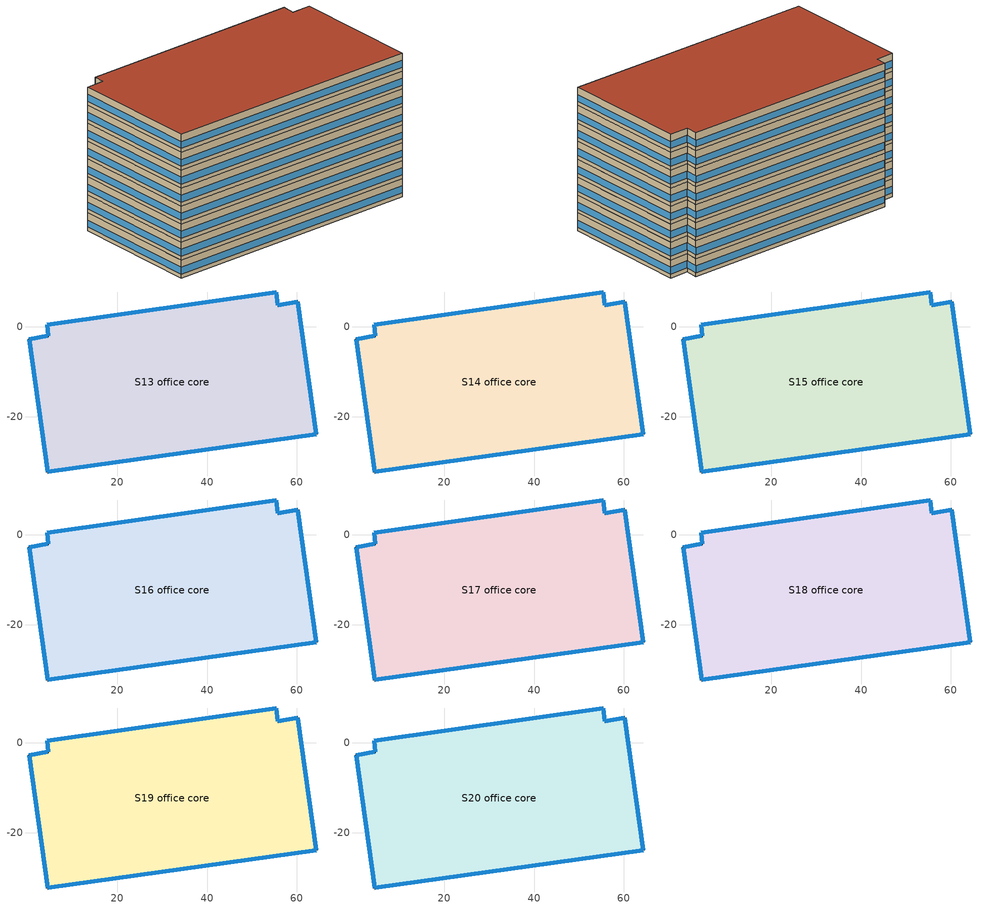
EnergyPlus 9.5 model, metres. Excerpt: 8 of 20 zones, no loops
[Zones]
S13 office core
 floor to S12 office core (office int floor Metal framed walls): 4.6,-2.01 4.37,0.5 55.39,7.78 55.69,4.81 60.17,5.57 64.32,-23.94 4.54,-32.3 0.39,-2.69 z45.39
 wall outside (office ext wall Metal framed walls): 4.37,0.5 4.6,-2.01 0.39,-2.69 4.54,-32.3 64.32,-23.94 60.17,5.57 55.69,4.81 55.39,7.78 4.37,0.5 z45.39:49.51
 window (office Window construction_simple glazing): 4.37,0.47 4.6,-1.98 z46.29:47.89; 4.57,-2.01 0.42,-2.69 / 60.14,5.57 55.72,4.81 z46.29:47.87; 0.39,-2.72 4.54,-32.27 / 4.57,-32.3 64.29,-23.94 / 64.32,-23.91 60.17,5.54 / 55.36,7.78 4.4,0.5 z46.29:47.86; 55.69,4.84 55.39,7.75 z46.29:47.88
S14 office core
 floor to S13 office core (office int floor Metal framed walls): 4.6,-2.01 4.37,0.5 55.39,7.78 55.69,4.81 60.17,5.57 64.32,-23.94 4.54,-32.3 0.39,-2.69 z49.51
 wall outside (office ext wall Metal framed walls): 4.37,0.5 4.6,-2.01 0.39,-2.69 4.54,-32.3 64.32,-23.94 60.17,5.57 55.69,4.81 55.39,7.78 4.37,0.5 z49.51:53.64
 window (office Window construction_simple glazing): 4.37,0.47 4.6,-1.98 / 55.69,4.84 55.39,7.75 z50.41:52.01; 4.57,-2.01 0.42,-2.69 / 60.14,5.57 55.72,4.81 z50.41:52; 0.39,-2.72 4.54,-32.27 / 4.57,-32.3 64.29,-23.94 / 64.32,-23.91 60.17,5.54 / 55.36,7.78 4.4,0.5 z50.41:51.98
S15 office core
 floor to S14 office core (office int floor Metal framed walls): 4.6,-2.01 4.37,0.5 55.39,7.78 55.69,4.81 60.17,5.57 64.32,-23.94 4.54,-32.3 0.39,-2.69 z53.64
 wall outside (office ext wall Metal framed walls): 4.37,0.5 4.6,-2.01 0.39,-2.69 4.54,-32.3 64.32,-23.94 60.17,5.57 55.69,4.81 55.39,7.78 4.37,0.5 z53.64:57.76
 window (office Window construction_simple glazing): 4.37,0.47 4.6,-1.98 z54.54:56.14; 4.57,-2.01 0.42,-2.69 / 60.14,5.57 55.72,4.81 z54.54:56.12; 0.39,-2.72 4.54,-32.27 / 4.57,-32.3 64.29,-23.94 / 64.32,-23.91 60.17,5.54 / 55.36,7.78 4.4,0.5 z54.54:56.11; 55.69,4.84 55.39,7.75 z54.54:56.13
S16 office core
 floor to S15 office core (office int floor Metal framed walls): 4.6,-2.01 4.37,0.5 55.39,7.78 55.69,4.81 60.17,5.57 64.32,-23.94 4.54,-32.3 0.39,-2.69 z57.76
 wall outside (office ext wall Metal framed walls): 4.37,0.5 4.6,-2.01 0.39,-2.69 4.54,-32.3 64.32,-23.94 60.17,5.57 55.69,4.81 55.39,7.78 4.37,0.5 z57.76:61.89
 window (office Window construction_simple glazing): 4.37,0.47 4.6,-1.98 / 55.69,4.84 55.39,7.75 z58.66:60.26; 4.57,-2.01 0.42,-2.69 / 60.14,5.57 55.72,4.81 z58.66:60.25; 0.39,-2.72 4.54,-32.27 / 4.57,-32.3 64.29,-23.94 / 64.32,-23.91 60.17,5.54 / 55.36,7.78 4.4,0.5 z58.66:60.23
S17 office core
 floor to S16 office core (office int floor Metal framed walls): 4.6,-2.01 4.37,0.5 55.39,7.78 55.69,4.81 60.17,5.57 64.32,-23.94 4.54,-32.3 0.39,-2.69 z61.89
 wall outside (office ext wall Metal framed walls): 4.37,0.5 4.6,-2.01 0.39,-2.69 4.54,-32.3 64.32,-23.94 60.17,5.57 55.69,4.81 55.39,7.78 4.37,0.5 z61.89:66.02
 window (office Window construction_simple glazing): 4.37,0.47 4.6,-1.98 / 55.69,4.84 55.39,7.75 z62.79:64.39; 4.57,-2.01 0.42,-2.69 / 60.14,5.57 55.72,4.81 z62.79:64.38; 0.39,-2.72 4.54,-32.27 / 4.57,-32.3 64.29,-23.94 / 64.32,-23.91 60.17,5.54 / 55.36,7.78 4.4,0.5 z62.79:64.36
S18 office core
 floor to S17 office core (office int floor Metal framed walls): 4.6,-2.01 4.37,0.5 55.39,7.78 55.69,4.81 60.17,5.57 64.32,-23.94 4.54,-32.3 0.39,-2.69 z66.02
 wall outside (office ext wall Metal framed walls): 4.37,0.5 4.6,-2.01 0.39,-2.69 4.54,-32.3 64.32,-23.94 60.17,5.57 55.69,4.81 55.39,7.78 4.37,0.5 z66.02:70.14
 window (office Window construction_simple glazing): 4.37,0.47 4.6,-1.98 z66.92:68.52; 4.57,-2.01 0.42,-2.69 / 60.14,5.57 55.72,4.81 z66.92:68.5; 0.39,-2.72 4.54,-32.27 / 4.57,-32.3 64.29,-23.94 / 64.32,-23.91 60.17,5.54 / 55.36,7.78 4.4,0.5 z66.92:68.49; 55.69,4.84 55.39,7.75 z66.92:68.51
S19 office core
 floor to S18 office core (office int floor Metal framed walls): 4.6,-2.01 4.37,0.5 55.39,7.78 55.69,4.81 60.17,5.57 64.32,-23.94 4.54,-32.3 0.39,-2.69 z70.14
 wall outside (office ext wall Metal framed walls): 4.37,0.5 4.6,-2.01 0.39,-2.69 4.54,-32.3 64.32,-23.94 60.17,5.57 55.69,4.81 55.39,7.78 4.37,0.5 z70.14:74.27
 window (office Window construction_simple glazing): 4.37,0.47 4.6,-1.98 / 55.69,4.84 55.39,7.75 z71.04:72.64; 4.57,-2.01 0.42,-2.69 / 60.14,5.57 55.72,4.81 z71.04:72.63; 0.39,-2.72 4.54,-32.27 / 4.57,-32.3 64.29,-23.94 / 64.32,-23.91 60.17,5.54 / 55.36,7.78 4.4,0.5 z71.04:72.61
S20 office core
 floor to S19 office core (office int floor Metal framed walls): 4.6,-2.01 4.37,0.5 55.39,7.78 55.69,4.81 60.17,5.57 64.32,-23.94 4.54,-32.3 0.39,-2.69 z74.27
 wall outside (office ext wall Metal framed walls): 4.37,0.5 4.6,-2.01 0.39,-2.69 4.54,-32.3 64.32,-23.94 60.17,5.57 55.69,4.81 55.39,7.78 4.37,0.5 z74.27:78.39
 window (office Window construction_simple glazing): 4.37,0.47 4.6,-1.98 z75.17:76.77; 4.57,-2.01 0.42,-2.69 / 60.14,5.57 55.72,4.81 z75.17:76.75; 0.39,-2.72 4.54,-32.27 / 4.57,-32.3 64.29,-23.94 / 64.32,-23.91 60.17,5.54 / 55.36,7.78 4.4,0.5 z75.17:76.74; 55.69,4.84 55.39,7.75 z75.17:76.76
 roof outside (office roof Metal roof): 4.37,0.5 4.6,-2.01 0.39,-2.69 4.54,-32.3 64.32,-23.94 60.17,5.57 55.69,4.81 55.39,7.78 z78.39
[Building]
Building 1: Terrain=city; Solar Distribution=FullExterior; Maximum Number of Warmup Days=50
[Site:Location]
Climate Zone 3_CA_USA Design_Conditions: Latitude {deg}=37.7; Longitude {deg}=-122.2; Time Zone {hr}=-8; Elevation {m}=2
[SizingPeriod:DesignDay] Day of Month=21; Dry-Bulb Temperature Range Modifier Type=DefaultMultipliers; Humidity Condition Type=Wetbulb; Barometric Pressure {Pa}=101301; Rain Indicator=No; Snow Indicator=No; Daylight Saving Time Indicator=No
Name | Month | Day Type | Maximum Dry-Bulb Temperature {C} | Daily Dry-Bulb Temperature Range {deltaC} | Wetbulb or DewPoint at Maximum Dry-Bulb {C} | Wind Speed {m/s} | Wind Direction {deg} | Solar Model Indicator | ASHRAE Clear Sky Optical Depth for Beam Irradiance (taub) | ASHRAE Clear Sky Optical Depth for Diffuse Irradiance (taud) | Sky Clearness
Climate Zone 3 Ann Clg .4% Condns WB=>MDB | 8 | SummerDesignDay | 25.8 | 7.5 | 19.1 | 4.9 | 310 | ASHRAETau | 0.319 | 2.545
Climate Zone 3 Ann Htg 99.6% Condns DB | 12 | WinterDesignDay | 2.6 | 0 | 2.6 | 2.1 | 50 | ASHRAEClearSky |  |  | 0
[Site:GroundTemperature:BuildingSurface]
17.7, 17.68, 17.71, 18.22, 19.89, 21.71, 22.83, 23.02, 21.49, 19.27, 17.98, 17.74
[Site:WaterMainsTemperature]
Calculation Method=CORRELATION; Annual Average Outdoor Air Temperature {C}=14.14; Maximum Difference In Monthly Average Outdoor Air Temperatures {deltaC}=7.8
[Material]
Name | Roughness | Thickness {m} | Conductivity {W/m-K} | Density {kg/m3} | Specific Heat {J/kg-K} | Thermal Absorptance | Solar Absorptance | Visible Absorptance
Air - Metal Wall Framing - 16 or 24 in. OC; Air - Metal Wall Framing - 16 or 24 in. OC 1 | Smooth | 0.1397 | 1.22017 | 1.28148 | 1004.832 | 0.9 | 0.7 | 0.7
Gypsum Board - 1/2 in.; Gypsum Board - 1/2 in. 1 | Smooth | 0.0127 | 0.158656 | 640.739 | 1130.436 | 0.9 | 0.7 | 0.8
Metal Standing Seam - 1/16 in. | MediumRough | 0.0015875 | 0.576854 | 7820.53 | 502.416 | 0.85 | 0.8 | 0.85
office ext wall 2 Insulation; office int floor 2 Insulation | Smooth | 0.0348619 | 0.0230188 | 16.0185 | 1130.436 | 0.9 | 0.7 | 0.8
office roof 2 Insulation | Smooth | 0.0575653 | 0.0230188 | 16.0185 | 1130.436 | 0.9 | 0.7 | 0.8
Std Wood 6inch Furnishings | MediumSmooth | 0.15 | 0.12 | 540 | 1210 | 0.9 | 0.7 | 0.7
Stucco - 7/8 in.; Stucco - 7/8 in. 1 | MediumRough | 0.022352 | 0.700948 | 1855.1 | 837.36 | 0.9 | 0.7 | 0.8
[WindowMaterial:SimpleGlazingSystem]
office Window material_simple glazing: U-Factor {W/m2-K}=6.98; Solar Heat Gain Coefficient=0.82; Visible Transmittance=0.81
[Construction]
int furnishing interior furnishing: Std Wood 6inch Furnishings
office ext wall Metal framed walls: Stucco - 7/8 in., office ext wall 2 Insulation, Air - Metal Wall Framing - 16 or 24 in. OC, Gypsum Board - 1/2 in.
office int floor Metal framed walls: Stucco - 7/8 in. 1, office int floor 2 Insulation, Air - Metal Wall Framing - 16 or 24 in. OC 1, Gypsum Board - 1/2 in. 1
office roof Metal roof: Metal Standing Seam - 1/16 in., office roof 2 Insulation
office Window construction_simple glazing: office Window material_simple glazing
[Zone] Part of Total Floor Area=Yes
S13 office core; S14 office core; S15 office core; S16 office core; S17 office core; S18 office core; S19 office core; S20 office core
[InternalMass] Construction=int furnishing interior furnishing; Surface Area {m2}=3884.29
Name | Zone or ZoneList
S14 office core Internal Mass 1 | S14 office core
S20 office core Internal Mass 1 | S20 office core
S13 office core Internal Mass 1 | S13 office core
S15 office core Internal Mass 1 | S15 office core
S16 office core Internal Mass 1 | S16 office core
S17 office core Internal Mass 1 | S17 office core
S18 office core Internal Mass 1 | S18 office core
S19 office core Internal Mass 1 | S19 office core
[Exterior:Lights]
exterior lights: Schedule=whole building ext_lighting year; Design Level {W}=51651.8; Control Option=AstronomicalClock
[Exterior:FuelEquipment]
Whole Building Elevators: Fuel Use Type=Electricity; Schedule=whole building elevator year; Design Level {W}=205866
[Schedule:Year]
whole building elevator year: whole building elevator week 0, 1, 1, 12, 31
whole building ext_lighting year: whole building ext_lighting week 0, 1, 1, 12, 31
[Schedule:Week:Daily]
whole building elevator week 0: whole building elevator week 0 Sunday, whole building elevator week 0 Wednesday, whole building elevator week 0 Wednesday, whole building elevator week 0 Wednesday, whole building elevator week 0 Thursday, whole building elevator week 0 Friday, whole building elevator week 0 Saturday, whole building elevator week 0 Holiday, whole building elevator week 0 Summer design, whole building elevator week 0 Winter design, whole building elevator week 0 Holiday, whole building elevator week 0 Holiday
whole building ext_lighting week 0: whole building ext_lighting week 0 Sunday, whole building ext_lighting week 0 Wednesday, whole building ext_lighting week 0 Wednesday, whole building ext_lighting week 0 Wednesday, whole building ext_lighting week 0 Thursday, whole building ext_lighting week 0 Friday, whole building ext_lighting week 0 Saturday, whole building ext_lighting week 0 Holiday, whole building ext_lighting week 0 Summer design, whole building ext_lighting week 0 Winter design, whole building ext_lighting week 0 Holiday, whole building ext_lighting week 0 Holiday
[Schedule:Day:Interval]
whole building elevator week 0 Friday; whole building elevator week 0 Holiday; whole building elevator week 0 Saturday; whole building elevator week 0 Summer design; whole building elevator week 0 Sunday; whole building elevator week 0 Thursday; whole building elevator week 0 Wednesday; whole building elevator week 0 Winter design: No, 01:00, 0.05, 02:00, 0.05, 03:00, 0.05, 04:00, 0.05, 05:00, 0.1, 06:00, 0.2, 07:00, 0.4, 08:00, 0.5, 09:00, 0.5, 10:00, 0.35, 11:00, 0.15, 12:00, 0.15, 13:00, 0.15, 14:00, 0.15, 15:00, 0.15, 16:00, 0.15, 17:00, 0.35, 18:00, 0.5, 19:00, 0.5, 20:00, 0.4, 21:00, 0.4, 22:00, 0.3, 23:00, 0.2, 24:00, 0.1
whole building ext_lighting week 0 Friday; whole building ext_lighting week 0 Holiday; whole building ext_lighting week 0 Saturday; whole building ext_lighting week 0 Summer design; whole building ext_lighting week 0 Sunday; whole building ext_lighting week 0 Thursday; whole building ext_lighting week 0 Wednesday; whole building ext_lighting week 0 Winter design: No, 01:00, 1, 02:00, 1, 03:00, 1, 04:00, 1, 05:00, 1, 06:00, 1, 07:00, 1, 08:00, 1, 09:00, 1, 10:00, 1, 11:00, 1, 12:00, 1, 13:00, 1, 14:00, 1, 15:00, 1, 16:00, 1, 17:00, 1, 18:00, 1, 19:00, 1, 20:00, 1, 21:00, 1, 22:00, 1, 23:00, 1, 24:00, 1
